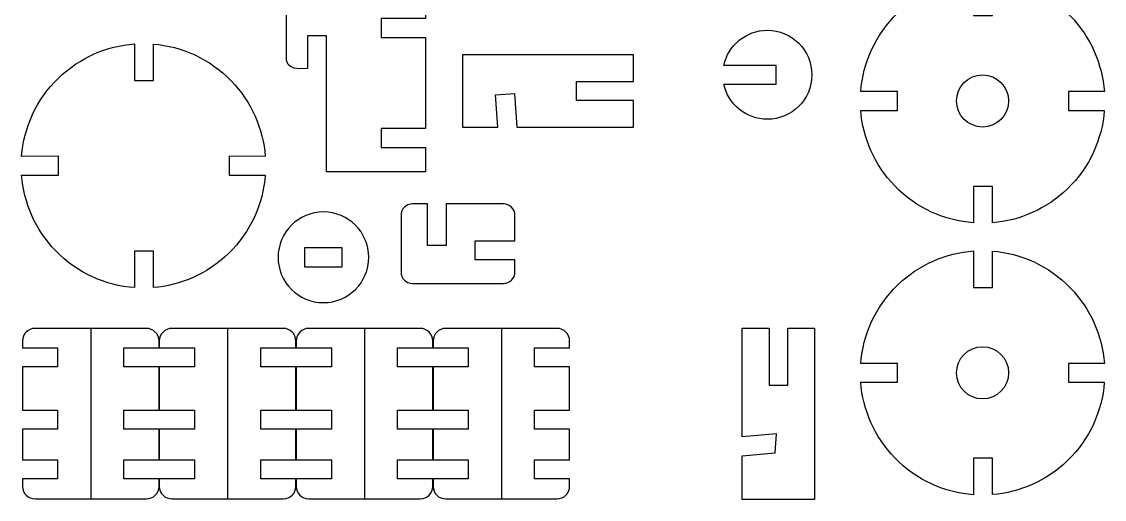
# Model space of a CAD drawing. Extents: x -1.13 to 5.64, y -3.97 to 4.46.
# Drawn here: x -1.11 to 5.64, y -3.97 to -0.99 of the extents above; entities that cross this region are included whole.
import ezdxf

# ---------------------------------------------------------------- set-up
doc = ezdxf.new("R2010")
doc.units = 0
doc.header["$MEASUREMENT"] = 0
doc.layers.add('CAPA_1', color=7, linetype='CONTINUOUS')

msp = doc.modelspace()

# ---------------------------------------------------------------- linework, layer by layer
at = {"layer": 'CAPA_1', "color": 1}
for centre in [(4.884, -1.4856), (4.884, -3.1821)]:
    msp.add_ellipse(centre, major_axis=(0, 0.1627), ratio=1, dxfattribs=at)
for points, knots in [([(0.7894, -1.9269), (0.7894, -1.9269), (1.4075, -1.9269), (1.4075, -1.9269), (1.4075, -1.9269), (1.4075, -1.9269), (1.4075, -1.7759), (1.4075, -1.7759), (1.4075, -1.7759), (1.4075, -1.7759), (1.1297, -1.7759), (1.1297, -1.7759), (1.1297, -1.7759), (1.1297, -1.7759), (1.1297, -1.6577), (1.1297, -1.6577), (1.1297, -1.6577), (1.1297, -1.6577), (1.4075, -1.6577), (1.4075, -1.6577), (1.4075, -1.6577), (1.4075, -1.6577), (1.4075, -1.0901), (1.4075, -1.0901), (1.4075, -1.0901), (1.4075, -1.0901), (1.1297, -1.0901), (1.1297, -1.0901), (1.1297, -1.0901), (1.1297, -1.0901), (1.1297, -0.972), (1.1297, -0.972), (1.1297, -0.972), (1.1297, -0.972), (1.4075, -0.972), (1.4075, -0.972), (1.4075, -0.972), (1.4075, -0.972), (1.4075, -0.4043), (1.4075, -0.4043), (1.4075, -0.4043), (1.4075, -0.4043), (1.1297, -0.4043), (1.1297, -0.4043), (1.1297, -0.4043), (1.1297, -0.4043), (1.1297, -0.2862), (1.1297, -0.2862), (1.1297, -0.2862), (1.1297, -0.2862), (1.4075, -0.2862), (1.4075, -0.2862), (1.4075, -0.2862), (1.4075, -0.2862), (1.4075, -0.1352), (1.4075, -0.1352), (1.4075, -0.1352), (1.4075, -0.1352), (0.7894, -0.1352), (0.7894, -0.1352), (0.7894, -0.1352), (0.7894, -0.1352), (0.7894, -0.8479), (0.7894, -0.8479), (0.7894, -0.8479), (0.7894, -0.8479), (0.5403, -0.8479), (0.5403, -0.8479), (0.5403, -0.8479), (0.5403, -0.8479), (0.5403, -1.2203), (0.5403, -1.2203), (0.5403, -1.2203), (0.5403, -1.2203), (0.5228, -1.2984), (0.6713, -1.2836), (0.6713, -1.2836), (0.6713, -1.2836), (0.6713, -1.0788), (0.6713, -1.0788), (0.6713, -1.0788), (0.6713, -1.0788), (0.7894, -1.0788), (0.7894, -1.0788), (0.7894, -1.0788), (0.7894, -1.0788), (0.7894, -1.2787), (0.7894, -1.2787), (0.7894, -1.2787), (0.7894, -1.2787), (0.7894, -1.6968), (0.7894, -1.6968), (0.7894, -1.6968), (0.7894, -1.6968), (0.7894, -1.9269), (0.7894, -1.9269)], [0, 0, 0, 0, 0.041667, 0.041667, 0.041667, 0.041667, 0.083333, 0.083333, 0.083333, 0.083333, 0.125, 0.125, 0.125, 0.125, 0.166667, 0.166667, 0.166667, 0.166667, 0.208333, 0.208333, 0.208333, 0.208333, 0.25, 0.25, 0.25, 0.25, 0.291667, 0.291667, 0.291667, 0.291667, 0.333333, 0.333333, 0.333333, 0.333333, 0.375, 0.375, 0.375, 0.375, 0.416667, 0.416667, 0.416667, 0.416667, 0.458333, 0.458333, 0.458333, 0.458333, 0.5, 0.5, 0.5, 0.5, 0.541667, 0.541667, 0.541667, 0.541667, 0.583333, 0.583333, 0.583333, 0.583333, 0.625, 0.625, 0.625, 0.625, 0.666667, 0.666667, 0.666667, 0.666667, 0.708333, 0.708333, 0.708333, 0.708333, 0.75, 0.75, 0.75, 0.75, 0.791667, 0.791667, 0.791667, 0.791667, 0.833333, 0.833333, 0.833333, 0.833333, 0.875, 0.875, 0.875, 0.875, 0.916667, 0.916667, 0.916667, 0.916667, 0.958333, 0.958333, 0.958333, 0.958333, 1, 1, 1, 1]), ([(5.4145, -2.0333), (5.5536, -1.8985), (5.6303, -1.7237), (5.6441, -1.5446), (5.6441, -1.5446), (5.6441, -1.5446), (5.4199, -1.5445), (5.4199, -1.5445), (5.4199, -1.5445), (5.4199, -1.5445), (5.4199, -1.4264), (5.4199, -1.4264), (5.4199, -1.4264), (5.4199, -1.4264), (5.6442, -1.4265), (5.6442, -1.4265), (5.6442, -1.4265), (5.631, -1.2555), (5.5603, -1.0879), (5.4317, -0.9551), (5.4317, -0.9551), (5.2976, -0.8167), (5.1238, -0.74), (4.9457, -0.7256), (4.9457, -0.7256), (4.9457, -0.7256), (4.9459, -0.9523), (4.9459, -0.9523), (4.9459, -0.9523), (4.9459, -0.9523), (4.8278, -0.9524), (4.8278, -0.9524), (4.8278, -0.9524), (4.8278, -0.9524), (4.8276, -0.7252), (4.8276, -0.7252), (4.8276, -0.7252), (4.6557, -0.7379), (4.487, -0.8085), (4.3535, -0.9379), (4.3535, -0.9379), (4.2144, -1.0726), (4.1377, -1.2475), (4.1238, -1.4265), (4.1238, -1.4265), (4.1238, -1.4265), (4.3534, -1.4264), (4.3534, -1.4264), (4.3534, -1.4264), (4.3534, -1.4264), (4.3535, -1.5445), (4.3535, -1.5445), (4.3535, -1.5445), (4.3535, -1.5445), (4.1238, -1.5446), (4.1238, -1.5446), (4.1238, -1.5446), (4.137, -1.7156), (4.2076, -1.8832), (4.3363, -2.0161), (4.3363, -2.0161), (4.4717, -2.1559), (4.6477, -2.2327), (4.8276, -2.246), (4.8276, -2.246), (4.8276, -2.246), (4.8278, -2.0188), (4.8278, -2.0188), (4.8278, -2.0188), (4.8278, -2.0188), (4.9459, -2.0188), (4.9459, -2.0188), (4.9459, -2.0188), (4.9459, -2.0188), (4.9457, -2.2456), (4.9457, -2.2456), (4.9457, -2.2456), (5.1158, -2.2319), (5.2823, -2.1613), (5.4145, -2.0333)], [0, 0, 0, 0, 0.05, 0.05, 0.05, 0.05, 0.1, 0.1, 0.1, 0.1, 0.15, 0.15, 0.15, 0.15, 0.2, 0.2, 0.2, 0.2, 0.25, 0.25, 0.25, 0.25, 0.3, 0.3, 0.3, 0.3, 0.35, 0.35, 0.35, 0.35, 0.4, 0.4, 0.4, 0.4, 0.45, 0.45, 0.45, 0.45, 0.5, 0.5, 0.5, 0.5, 0.55, 0.55, 0.55, 0.55, 0.6, 0.6, 0.6, 0.6, 0.65, 0.65, 0.65, 0.65, 0.7, 0.7, 0.7, 0.7, 0.75, 0.75, 0.75, 0.75, 0.8, 0.8, 0.8, 0.8, 0.85, 0.85, 0.85, 0.85, 0.9, 0.9, 0.9, 0.9, 0.95, 0.95, 0.95, 0.95, 1, 1, 1, 1]), ([(3.5407, -1.0446), (3.4075, -1.0446), (3.2963, -1.1383), (3.2692, -1.2633), (3.2692, -1.2633), (3.2692, -1.2633), (3.5962, -1.2633), (3.5962, -1.2633), (3.5962, -1.2633), (3.5962, -1.2633), (3.5962, -1.3814), (3.5962, -1.3814), (3.5962, -1.3814), (3.5962, -1.3814), (3.2692, -1.3814), (3.2692, -1.3814), (3.2692, -1.3814), (3.2963, -1.5065), (3.4075, -1.6002), (3.5407, -1.6002), (3.5407, -1.6002), (3.6941, -1.6002), (3.8185, -1.4758), (3.8185, -1.3224), (3.8185, -1.3224), (3.8185, -1.169), (3.6941, -1.0446), (3.5407, -1.0446)], [0, 0, 0, 0, 0.142857, 0.142857, 0.142857, 0.142857, 0.285714, 0.285714, 0.285714, 0.285714, 0.428571, 0.428571, 0.428571, 0.428571, 0.571429, 0.571429, 0.571429, 0.571429, 0.714286, 0.714286, 0.714286, 0.714286, 0.857143, 0.857143, 0.857143, 0.857143, 1, 1, 1, 1]), ([(0.1771, -2.438), (0.3162, -2.3032), (0.3929, -2.1283), (0.4067, -1.9493), (0.4067, -1.9493), (0.4067, -1.9493), (0.1824, -1.9492), (0.1824, -1.9492), (0.1824, -1.9492), (0.1824, -1.9492), (0.1825, -1.8311), (0.1825, -1.8311), (0.1825, -1.8311), (0.1825, -1.8311), (0.4068, -1.8312), (0.4068, -1.8312), (0.4068, -1.8312), (0.3936, -1.6602), (0.3229, -1.4926), (0.1943, -1.3598), (0.1943, -1.3598), (0.0602, -1.2214), (-0.1136, -1.1447), (-0.2917, -1.1303), (-0.2917, -1.1303), (-0.2917, -1.1303), (-0.2915, -1.357), (-0.2915, -1.357), (-0.2915, -1.357), (-0.2915, -1.357), (-0.4097, -1.3571), (-0.4097, -1.3571), (-0.4097, -1.3571), (-0.4097, -1.3571), (-0.4098, -1.1299), (-0.4098, -1.1299), (-0.4098, -1.1299), (-0.5817, -1.1425), (-0.7504, -1.2132), (-0.8839, -1.3426), (-0.8839, -1.3426), (-1.023, -1.4773), (-1.0997, -1.6522), (-1.1136, -1.8312), (-1.1136, -1.8312), (-1.1136, -1.8312), (-0.884, -1.8311), (-0.884, -1.8311), (-0.884, -1.8311), (-0.884, -1.8311), (-0.8839, -1.9492), (-0.8839, -1.9492), (-0.8839, -1.9492), (-0.8839, -1.9492), (-1.1136, -1.9493), (-1.1136, -1.9493), (-1.1136, -1.9493), (-1.1004, -2.1203), (-1.0298, -2.2879), (-0.9011, -2.4208), (-0.9011, -2.4208), (-0.7657, -2.5606), (-0.5897, -2.6374), (-0.4098, -2.6506), (-0.4098, -2.6506), (-0.4098, -2.6506), (-0.4097, -2.4234), (-0.4097, -2.4234), (-0.4097, -2.4234), (-0.4097, -2.4234), (-0.2915, -2.4235), (-0.2915, -2.4235), (-0.2915, -2.4235), (-0.2915, -2.4235), (-0.2917, -2.6503), (-0.2917, -2.6503), (-0.2917, -2.6503), (-0.1216, -2.6366), (0.0449, -2.566), (0.1771, -2.438)], [0, 0, 0, 0, 0.05, 0.05, 0.05, 0.05, 0.1, 0.1, 0.1, 0.1, 0.15, 0.15, 0.15, 0.15, 0.2, 0.2, 0.2, 0.2, 0.25, 0.25, 0.25, 0.25, 0.3, 0.3, 0.3, 0.3, 0.35, 0.35, 0.35, 0.35, 0.4, 0.4, 0.4, 0.4, 0.45, 0.45, 0.45, 0.45, 0.5, 0.5, 0.5, 0.5, 0.55, 0.55, 0.55, 0.55, 0.6, 0.6, 0.6, 0.6, 0.65, 0.65, 0.65, 0.65, 0.7, 0.7, 0.7, 0.7, 0.75, 0.75, 0.75, 0.75, 0.8, 0.8, 0.8, 0.8, 0.85, 0.85, 0.85, 0.85, 0.9, 0.9, 0.9, 0.9, 0.95, 0.95, 0.95, 0.95, 1, 1, 1, 1]), ([(1.6381, -1.198), (1.6381, -1.198), (2.7058, -1.198), (2.7058, -1.198), (2.7058, -1.198), (2.7058, -1.198), (2.7058, -1.3646), (2.7058, -1.3646), (2.7058, -1.3646), (2.7058, -1.3646), (2.3499, -1.3646), (2.3499, -1.3646), (2.3499, -1.3646), (2.3499, -1.3646), (2.3499, -1.4827), (2.3499, -1.4827), (2.3499, -1.4827), (2.3499, -1.4827), (2.7058, -1.4827), (2.7058, -1.4827), (2.7058, -1.4827), (2.7058, -1.4827), (2.7058, -1.6494), (2.7058, -1.6494), (2.7058, -1.6494), (2.7058, -1.6494), (1.9764, -1.6494), (1.9764, -1.6494), (1.9764, -1.6494), (1.9764, -1.6494), (1.9629, -1.4388), (1.9629, -1.4388), (1.9629, -1.4388), (1.9629, -1.4388), (1.845, -1.4464), (1.845, -1.4464), (1.845, -1.4464), (1.845, -1.4464), (1.8581, -1.6494), (1.8581, -1.6494), (1.8581, -1.6494), (1.8581, -1.6494), (1.6381, -1.6494), (1.6381, -1.6494), (1.6381, -1.6494), (1.6381, -1.6494), (1.6381, -1.198), (1.6381, -1.198)], [0, 0, 0, 0, 0.083333, 0.083333, 0.083333, 0.083333, 0.166667, 0.166667, 0.166667, 0.166667, 0.25, 0.25, 0.25, 0.25, 0.333333, 0.333333, 0.333333, 0.333333, 0.416667, 0.416667, 0.416667, 0.416667, 0.5, 0.5, 0.5, 0.5, 0.583333, 0.583333, 0.583333, 0.583333, 0.666667, 0.666667, 0.666667, 0.666667, 0.75, 0.75, 0.75, 0.75, 0.833333, 0.833333, 0.833333, 0.833333, 0.916667, 0.916667, 0.916667, 0.916667, 1, 1, 1, 1]), ([(1.3253, -2.1283), (1.3253, -2.1283), (1.4189, -2.1283), (1.4189, -2.1283), (1.4189, -2.1283), (1.4189, -2.1283), (1.4189, -2.3878), (1.4189, -2.3878), (1.4189, -2.3878), (1.4189, -2.3878), (1.537, -2.3878), (1.537, -2.3878), (1.537, -2.3878), (1.537, -2.3878), (1.537, -2.1283), (1.537, -2.1283), (1.537, -2.1283), (1.537, -2.1283), (1.8945, -2.1283), (1.8945, -2.1283), (1.8945, -2.1283), (1.9334, -2.1283), (1.9653, -2.1602), (1.9653, -2.1992), (1.9653, -2.1992), (1.9653, -2.1992), (1.9653, -2.3583), (1.9653, -2.3583), (1.9653, -2.3583), (1.9653, -2.3583), (1.7172, -2.3583), (1.7172, -2.3583), (1.7172, -2.3583), (1.7172, -2.3583), (1.7172, -2.4764), (1.7172, -2.4764), (1.7172, -2.4764), (1.7172, -2.4764), (1.9653, -2.4764), (1.9653, -2.4764), (1.9653, -2.4764), (1.9653, -2.4764), (1.9653, -2.5531), (1.9653, -2.5531), (1.9653, -2.5531), (1.9653, -2.5921), (1.9334, -2.624), (1.8945, -2.624), (1.8945, -2.624), (1.8945, -2.624), (1.3253, -2.624), (1.3253, -2.624), (1.3253, -2.624), (1.2863, -2.624), (1.2544, -2.5921), (1.2544, -2.5531), (1.2544, -2.5531), (1.2544, -2.5531), (1.2544, -2.1992), (1.2544, -2.1992), (1.2544, -2.1992), (1.2544, -2.1602), (1.2863, -2.1283), (1.3253, -2.1283)], [0, 0, 0, 0, 0.0625, 0.0625, 0.0625, 0.0625, 0.125, 0.125, 0.125, 0.125, 0.1875, 0.1875, 0.1875, 0.1875, 0.25, 0.25, 0.25, 0.25, 0.3125, 0.3125, 0.3125, 0.3125, 0.375, 0.375, 0.375, 0.375, 0.4375, 0.4375, 0.4375, 0.4375, 0.5, 0.5, 0.5, 0.5, 0.5625, 0.5625, 0.5625, 0.5625, 0.625, 0.625, 0.625, 0.625, 0.6875, 0.6875, 0.6875, 0.6875, 0.75, 0.75, 0.75, 0.75, 0.8125, 0.8125, 0.8125, 0.8125, 0.875, 0.875, 0.875, 0.875, 0.9375, 0.9375, 0.9375, 0.9375, 1, 1, 1, 1]), ([(0.7699, -2.1783), (0.9261, -2.1783), (1.0528, -2.305), (1.0528, -2.4613), (1.0528, -2.4613), (1.0528, -2.6176), (0.9261, -2.7442), (0.7699, -2.7442), (0.7699, -2.7442), (0.6136, -2.7442), (0.4869, -2.6176), (0.4869, -2.4613), (0.4869, -2.4613), (0.4869, -2.305), (0.6136, -2.1783), (0.7699, -2.1783)], [0, 0, 0, 0, 0.25, 0.25, 0.25, 0.25, 0.5, 0.5, 0.5, 0.5, 0.75, 0.75, 0.75, 0.75, 1, 1, 1, 1]), ([(0.8879, -2.5203), (0.8879, -2.5203), (0.6518, -2.5203), (0.6518, -2.5203), (0.6518, -2.5203), (0.6518, -2.5203), (0.6518, -2.4022), (0.6518, -2.4022), (0.6518, -2.4022), (0.6518, -2.4022), (0.8879, -2.4022), (0.8879, -2.4022), (0.8879, -2.4022), (0.8879, -2.4022), (0.8879, -2.5203), (0.8879, -2.5203)], [0, 0, 0, 0, 0.25, 0.25, 0.25, 0.25, 0.5, 0.5, 0.5, 0.5, 0.75, 0.75, 0.75, 0.75, 1, 1, 1, 1]), ([(5.4145, -3.7298), (5.5536, -3.595), (5.6303, -3.4201), (5.6441, -3.2411), (5.6441, -3.2411), (5.6441, -3.2411), (5.4199, -3.241), (5.4199, -3.241), (5.4199, -3.241), (5.4199, -3.241), (5.4199, -3.1229), (5.4199, -3.1229), (5.4199, -3.1229), (5.4199, -3.1229), (5.6442, -3.123), (5.6442, -3.123), (5.6442, -3.123), (5.631, -2.952), (5.5603, -2.7844), (5.4317, -2.6516), (5.4317, -2.6516), (5.2976, -2.5132), (5.1238, -2.4365), (4.9457, -2.4221), (4.9457, -2.4221), (4.9457, -2.4221), (4.9459, -2.6488), (4.9459, -2.6488), (4.9459, -2.6488), (4.9459, -2.6488), (4.8278, -2.6489), (4.8278, -2.6489), (4.8278, -2.6489), (4.8278, -2.6489), (4.8276, -2.4217), (4.8276, -2.4217), (4.8276, -2.4217), (4.6557, -2.4343), (4.487, -2.505), (4.3535, -2.6344), (4.3535, -2.6344), (4.2144, -2.7691), (4.1377, -2.944), (4.1238, -3.123), (4.1238, -3.123), (4.1238, -3.123), (4.3534, -3.1229), (4.3534, -3.1229), (4.3534, -3.1229), (4.3534, -3.1229), (4.3535, -3.241), (4.3535, -3.241), (4.3535, -3.241), (4.3535, -3.241), (4.1238, -3.2411), (4.1238, -3.2411), (4.1238, -3.2411), (4.137, -3.4121), (4.2076, -3.5797), (4.3363, -3.7126), (4.3363, -3.7126), (4.4717, -3.8524), (4.6477, -3.9292), (4.8276, -3.9425), (4.8276, -3.9425), (4.8276, -3.9425), (4.8278, -3.7153), (4.8278, -3.7153), (4.8278, -3.7153), (4.8278, -3.7153), (4.9459, -3.7153), (4.9459, -3.7153), (4.9459, -3.7153), (4.9459, -3.7153), (4.9457, -3.9421), (4.9457, -3.9421), (4.9457, -3.9421), (5.1158, -3.9284), (5.2823, -3.8578), (5.4145, -3.7298)], [0, 0, 0, 0, 0.05, 0.05, 0.05, 0.05, 0.1, 0.1, 0.1, 0.1, 0.15, 0.15, 0.15, 0.15, 0.2, 0.2, 0.2, 0.2, 0.25, 0.25, 0.25, 0.25, 0.3, 0.3, 0.3, 0.3, 0.35, 0.35, 0.35, 0.35, 0.4, 0.4, 0.4, 0.4, 0.45, 0.45, 0.45, 0.45, 0.5, 0.5, 0.5, 0.5, 0.55, 0.55, 0.55, 0.55, 0.6, 0.6, 0.6, 0.6, 0.65, 0.65, 0.65, 0.65, 0.7, 0.7, 0.7, 0.7, 0.75, 0.75, 0.75, 0.75, 0.8, 0.8, 0.8, 0.8, 0.85, 0.85, 0.85, 0.85, 0.9, 0.9, 0.9, 0.9, 0.95, 0.95, 0.95, 0.95, 1, 1, 1, 1]), ([(-1.0298, -2.9045), (-1.0298, -2.9045), (-0.3349, -2.9045), (-0.3349, -2.9045), (-0.3349, -2.9045), (-0.2916, -2.9045), (-0.2561, -2.94), (-0.2561, -2.9833), (-0.2561, -2.9833), (-0.2561, -2.9833), (-0.2561, -3.0269), (-0.2561, -3.0269), (-0.2561, -3.0269), (-0.2561, -3.0269), (-0.4753, -3.0269), (-0.4753, -3.0269), (-0.4753, -3.0269), (-0.4753, -3.0269), (-0.4753, -3.145), (-0.4753, -3.145), (-0.4753, -3.145), (-0.4753, -3.145), (-0.2561, -3.145), (-0.2561, -3.145), (-0.2561, -3.145), (-0.2561, -3.145), (-0.2561, -3.415), (-0.2561, -3.415), (-0.2561, -3.415), (-0.2561, -3.415), (-0.4753, -3.415), (-0.4753, -3.415), (-0.4753, -3.415), (-0.4753, -3.415), (-0.4753, -3.5331), (-0.4753, -3.5331), (-0.4753, -3.5331), (-0.4753, -3.5331), (-0.2561, -3.5331), (-0.2561, -3.5331), (-0.2561, -3.5331), (-0.2561, -3.5331), (-0.2561, -3.7257), (-0.2561, -3.7257), (-0.2561, -3.7257), (-0.2561, -3.7257), (-0.4753, -3.7257), (-0.4753, -3.7257), (-0.4753, -3.7257), (-0.4753, -3.7257), (-0.4753, -3.8438), (-0.4753, -3.8438), (-0.4753, -3.8438), (-0.4753, -3.8438), (-0.2561, -3.8438), (-0.2561, -3.8438), (-0.2561, -3.8438), (-0.2561, -3.8438), (-0.2561, -3.89), (-0.2561, -3.89), (-0.2561, -3.89), (-0.2561, -3.9334), (-0.2916, -3.9688), (-0.3349, -3.9688), (-0.3349, -3.9688), (-0.3349, -3.9688), (-1.0298, -3.9688), (-1.0298, -3.9688), (-1.0298, -3.9688), (-1.0731, -3.9688), (-1.1086, -3.9334), (-1.1086, -3.89), (-1.1086, -3.89), (-1.1086, -3.89), (-1.1086, -3.8438), (-1.1086, -3.8438), (-1.1086, -3.8438), (-1.1086, -3.8438), (-0.8894, -3.8438), (-0.8894, -3.8438), (-0.8894, -3.8438), (-0.8894, -3.8438), (-0.8894, -3.7257), (-0.8894, -3.7257), (-0.8894, -3.7257), (-0.8894, -3.7257), (-1.1086, -3.7257), (-1.1086, -3.7257), (-1.1086, -3.7257), (-1.1086, -3.7257), (-1.1086, -3.5331), (-1.1086, -3.5331), (-1.1086, -3.5331), (-1.1086, -3.5331), (-0.8894, -3.5331), (-0.8894, -3.5331), (-0.8894, -3.5331), (-0.8894, -3.5331), (-0.8894, -3.415), (-0.8894, -3.415), (-0.8894, -3.415), (-0.8894, -3.415), (-1.1086, -3.415), (-1.1086, -3.415), (-1.1086, -3.415), (-1.1086, -3.415), (-1.1086, -3.145), (-1.1086, -3.145), (-1.1086, -3.145), (-1.1086, -3.145), (-0.8894, -3.145), (-0.8894, -3.145), (-0.8894, -3.145), (-0.8894, -3.145), (-0.8894, -3.0269), (-0.8894, -3.0269), (-0.8894, -3.0269), (-0.8894, -3.0269), (-1.1086, -3.0269), (-1.1086, -3.0269), (-1.1086, -3.0269), (-1.1086, -3.0269), (-1.1086, -2.9833), (-1.1086, -2.9833), (-1.1086, -2.9833), (-1.1086, -2.94), (-1.0731, -2.9045), (-1.0298, -2.9045)], [0, 0, 0, 0, 0.03125, 0.03125, 0.03125, 0.03125, 0.0625, 0.0625, 0.0625, 0.0625, 0.09375, 0.09375, 0.09375, 0.09375, 0.125, 0.125, 0.125, 0.125, 0.15625, 0.15625, 0.15625, 0.15625, 0.1875, 0.1875, 0.1875, 0.1875, 0.21875, 0.21875, 0.21875, 0.21875, 0.25, 0.25, 0.25, 0.25, 0.28125, 0.28125, 0.28125, 0.28125, 0.3125, 0.3125, 0.3125, 0.3125, 0.34375, 0.34375, 0.34375, 0.34375, 0.375, 0.375, 0.375, 0.375, 0.40625, 0.40625, 0.40625, 0.40625, 0.4375, 0.4375, 0.4375, 0.4375, 0.46875, 0.46875, 0.46875, 0.46875, 0.5, 0.5, 0.5, 0.5, 0.53125, 0.53125, 0.53125, 0.53125, 0.5625, 0.5625, 0.5625, 0.5625, 0.59375, 0.59375, 0.59375, 0.59375, 0.625, 0.625, 0.625, 0.625, 0.65625, 0.65625, 0.65625, 0.65625, 0.6875, 0.6875, 0.6875, 0.6875, 0.71875, 0.71875, 0.71875, 0.71875, 0.75, 0.75, 0.75, 0.75, 0.78125, 0.78125, 0.78125, 0.78125, 0.8125, 0.8125, 0.8125, 0.8125, 0.84375, 0.84375, 0.84375, 0.84375, 0.875, 0.875, 0.875, 0.875, 0.90625, 0.90625, 0.90625, 0.90625, 0.9375, 0.9375, 0.9375, 0.9375, 0.96875, 0.96875, 0.96875, 0.96875, 1, 1, 1, 1]), ([(-0.1755, -2.9045), (-0.1755, -2.9045), (0.5194, -2.9045), (0.5194, -2.9045), (0.5194, -2.9045), (0.5627, -2.9045), (0.5982, -2.94), (0.5982, -2.9833), (0.5982, -2.9833), (0.5982, -2.9833), (0.5982, -3.0269), (0.5982, -3.0269), (0.5982, -3.0269), (0.5982, -3.0269), (0.379, -3.0269), (0.379, -3.0269), (0.379, -3.0269), (0.379, -3.0269), (0.379, -3.145), (0.379, -3.145), (0.379, -3.145), (0.379, -3.145), (0.5982, -3.145), (0.5982, -3.145), (0.5982, -3.145), (0.5982, -3.145), (0.5982, -3.415), (0.5982, -3.415), (0.5982, -3.415), (0.5982, -3.415), (0.379, -3.415), (0.379, -3.415), (0.379, -3.415), (0.379, -3.415), (0.379, -3.5331), (0.379, -3.5331), (0.379, -3.5331), (0.379, -3.5331), (0.5982, -3.5331), (0.5982, -3.5331), (0.5982, -3.5331), (0.5982, -3.5331), (0.5982, -3.7257), (0.5982, -3.7257), (0.5982, -3.7257), (0.5982, -3.7257), (0.379, -3.7257), (0.379, -3.7257), (0.379, -3.7257), (0.379, -3.7257), (0.379, -3.8438), (0.379, -3.8438), (0.379, -3.8438), (0.379, -3.8438), (0.5982, -3.8438), (0.5982, -3.8438), (0.5982, -3.8438), (0.5982, -3.8438), (0.5982, -3.89), (0.5982, -3.89), (0.5982, -3.89), (0.5982, -3.9334), (0.5627, -3.9688), (0.5194, -3.9688), (0.5194, -3.9688), (0.5194, -3.9688), (-0.1755, -3.9688), (-0.1755, -3.9688), (-0.1755, -3.9688), (-0.2188, -3.9688), (-0.2543, -3.9334), (-0.2543, -3.89), (-0.2543, -3.89), (-0.2543, -3.89), (-0.2543, -3.8438), (-0.2543, -3.8438), (-0.2543, -3.8438), (-0.2543, -3.8438), (-0.0351, -3.8438), (-0.0351, -3.8438), (-0.0351, -3.8438), (-0.0351, -3.8438), (-0.0351, -3.7257), (-0.0351, -3.7257), (-0.0351, -3.7257), (-0.0351, -3.7257), (-0.2543, -3.7257), (-0.2543, -3.7257), (-0.2543, -3.7257), (-0.2543, -3.7257), (-0.2543, -3.5331), (-0.2543, -3.5331), (-0.2543, -3.5331), (-0.2543, -3.5331), (-0.0351, -3.5331), (-0.0351, -3.5331), (-0.0351, -3.5331), (-0.0351, -3.5331), (-0.0351, -3.415), (-0.0351, -3.415), (-0.0351, -3.415), (-0.0351, -3.415), (-0.2543, -3.415), (-0.2543, -3.415), (-0.2543, -3.415), (-0.2543, -3.415), (-0.2543, -3.145), (-0.2543, -3.145), (-0.2543, -3.145), (-0.2543, -3.145), (-0.0351, -3.145), (-0.0351, -3.145), (-0.0351, -3.145), (-0.0351, -3.145), (-0.0351, -3.0269), (-0.0351, -3.0269), (-0.0351, -3.0269), (-0.0351, -3.0269), (-0.2543, -3.0269), (-0.2543, -3.0269), (-0.2543, -3.0269), (-0.2543, -3.0269), (-0.2543, -2.9833), (-0.2543, -2.9833), (-0.2543, -2.9833), (-0.2543, -2.94), (-0.2188, -2.9045), (-0.1755, -2.9045)], [0, 0, 0, 0, 0.03125, 0.03125, 0.03125, 0.03125, 0.0625, 0.0625, 0.0625, 0.0625, 0.09375, 0.09375, 0.09375, 0.09375, 0.125, 0.125, 0.125, 0.125, 0.15625, 0.15625, 0.15625, 0.15625, 0.1875, 0.1875, 0.1875, 0.1875, 0.21875, 0.21875, 0.21875, 0.21875, 0.25, 0.25, 0.25, 0.25, 0.28125, 0.28125, 0.28125, 0.28125, 0.3125, 0.3125, 0.3125, 0.3125, 0.34375, 0.34375, 0.34375, 0.34375, 0.375, 0.375, 0.375, 0.375, 0.40625, 0.40625, 0.40625, 0.40625, 0.4375, 0.4375, 0.4375, 0.4375, 0.46875, 0.46875, 0.46875, 0.46875, 0.5, 0.5, 0.5, 0.5, 0.53125, 0.53125, 0.53125, 0.53125, 0.5625, 0.5625, 0.5625, 0.5625, 0.59375, 0.59375, 0.59375, 0.59375, 0.625, 0.625, 0.625, 0.625, 0.65625, 0.65625, 0.65625, 0.65625, 0.6875, 0.6875, 0.6875, 0.6875, 0.71875, 0.71875, 0.71875, 0.71875, 0.75, 0.75, 0.75, 0.75, 0.78125, 0.78125, 0.78125, 0.78125, 0.8125, 0.8125, 0.8125, 0.8125, 0.84375, 0.84375, 0.84375, 0.84375, 0.875, 0.875, 0.875, 0.875, 0.90625, 0.90625, 0.90625, 0.90625, 0.9375, 0.9375, 0.9375, 0.9375, 0.96875, 0.96875, 0.96875, 0.96875, 1, 1, 1, 1]), ([(0.6788, -2.9045), (0.6788, -2.9045), (1.3738, -2.9045), (1.3738, -2.9045), (1.3738, -2.9045), (1.4171, -2.9045), (1.4525, -2.94), (1.4525, -2.9833), (1.4525, -2.9833), (1.4525, -2.9833), (1.4525, -3.0269), (1.4525, -3.0269), (1.4525, -3.0269), (1.4525, -3.0269), (1.2333, -3.0269), (1.2333, -3.0269), (1.2333, -3.0269), (1.2333, -3.0269), (1.2333, -3.145), (1.2333, -3.145), (1.2333, -3.145), (1.2333, -3.145), (1.4525, -3.145), (1.4525, -3.145), (1.4525, -3.145), (1.4525, -3.145), (1.4525, -3.415), (1.4525, -3.415), (1.4525, -3.415), (1.4525, -3.415), (1.2333, -3.415), (1.2333, -3.415), (1.2333, -3.415), (1.2333, -3.415), (1.2333, -3.5331), (1.2333, -3.5331), (1.2333, -3.5331), (1.2333, -3.5331), (1.4525, -3.5331), (1.4525, -3.5331), (1.4525, -3.5331), (1.4525, -3.5331), (1.4525, -3.7257), (1.4525, -3.7257), (1.4525, -3.7257), (1.4525, -3.7257), (1.2333, -3.7257), (1.2333, -3.7257), (1.2333, -3.7257), (1.2333, -3.7257), (1.2333, -3.8438), (1.2333, -3.8438), (1.2333, -3.8438), (1.2333, -3.8438), (1.4525, -3.8438), (1.4525, -3.8438), (1.4525, -3.8438), (1.4525, -3.8438), (1.4525, -3.89), (1.4525, -3.89), (1.4525, -3.89), (1.4525, -3.9334), (1.4171, -3.9688), (1.3738, -3.9688), (1.3738, -3.9688), (1.3738, -3.9688), (0.6788, -3.9688), (0.6788, -3.9688), (0.6788, -3.9688), (0.6355, -3.9688), (0.6001, -3.9334), (0.6001, -3.89), (0.6001, -3.89), (0.6001, -3.89), (0.6001, -3.8438), (0.6001, -3.8438), (0.6001, -3.8438), (0.6001, -3.8438), (0.8193, -3.8438), (0.8193, -3.8438), (0.8193, -3.8438), (0.8193, -3.8438), (0.8193, -3.7257), (0.8193, -3.7257), (0.8193, -3.7257), (0.8193, -3.7257), (0.6001, -3.7257), (0.6001, -3.7257), (0.6001, -3.7257), (0.6001, -3.7257), (0.6001, -3.5331), (0.6001, -3.5331), (0.6001, -3.5331), (0.6001, -3.5331), (0.8193, -3.5331), (0.8193, -3.5331), (0.8193, -3.5331), (0.8193, -3.5331), (0.8193, -3.415), (0.8193, -3.415), (0.8193, -3.415), (0.8193, -3.415), (0.6001, -3.415), (0.6001, -3.415), (0.6001, -3.415), (0.6001, -3.415), (0.6001, -3.145), (0.6001, -3.145), (0.6001, -3.145), (0.6001, -3.145), (0.8193, -3.145), (0.8193, -3.145), (0.8193, -3.145), (0.8193, -3.145), (0.8193, -3.0269), (0.8193, -3.0269), (0.8193, -3.0269), (0.8193, -3.0269), (0.6001, -3.0269), (0.6001, -3.0269), (0.6001, -3.0269), (0.6001, -3.0269), (0.6001, -2.9833), (0.6001, -2.9833), (0.6001, -2.9833), (0.6001, -2.94), (0.6355, -2.9045), (0.6788, -2.9045)], [0, 0, 0, 0, 0.03125, 0.03125, 0.03125, 0.03125, 0.0625, 0.0625, 0.0625, 0.0625, 0.09375, 0.09375, 0.09375, 0.09375, 0.125, 0.125, 0.125, 0.125, 0.15625, 0.15625, 0.15625, 0.15625, 0.1875, 0.1875, 0.1875, 0.1875, 0.21875, 0.21875, 0.21875, 0.21875, 0.25, 0.25, 0.25, 0.25, 0.28125, 0.28125, 0.28125, 0.28125, 0.3125, 0.3125, 0.3125, 0.3125, 0.34375, 0.34375, 0.34375, 0.34375, 0.375, 0.375, 0.375, 0.375, 0.40625, 0.40625, 0.40625, 0.40625, 0.4375, 0.4375, 0.4375, 0.4375, 0.46875, 0.46875, 0.46875, 0.46875, 0.5, 0.5, 0.5, 0.5, 0.53125, 0.53125, 0.53125, 0.53125, 0.5625, 0.5625, 0.5625, 0.5625, 0.59375, 0.59375, 0.59375, 0.59375, 0.625, 0.625, 0.625, 0.625, 0.65625, 0.65625, 0.65625, 0.65625, 0.6875, 0.6875, 0.6875, 0.6875, 0.71875, 0.71875, 0.71875, 0.71875, 0.75, 0.75, 0.75, 0.75, 0.78125, 0.78125, 0.78125, 0.78125, 0.8125, 0.8125, 0.8125, 0.8125, 0.84375, 0.84375, 0.84375, 0.84375, 0.875, 0.875, 0.875, 0.875, 0.90625, 0.90625, 0.90625, 0.90625, 0.9375, 0.9375, 0.9375, 0.9375, 0.96875, 0.96875, 0.96875, 0.96875, 1, 1, 1, 1]), ([(1.5331, -2.9045), (1.5331, -2.9045), (2.2281, -2.9045), (2.2281, -2.9045), (2.2281, -2.9045), (2.2714, -2.9045), (2.3068, -2.94), (2.3068, -2.9833), (2.3068, -2.9833), (2.3068, -2.9833), (2.3068, -3.0269), (2.3068, -3.0269), (2.3068, -3.0269), (2.3068, -3.0269), (2.0877, -3.0269), (2.0877, -3.0269), (2.0877, -3.0269), (2.0877, -3.0269), (2.0877, -3.145), (2.0877, -3.145), (2.0877, -3.145), (2.0877, -3.145), (2.3068, -3.145), (2.3068, -3.145), (2.3068, -3.145), (2.3068, -3.145), (2.3068, -3.415), (2.3068, -3.415), (2.3068, -3.415), (2.3068, -3.415), (2.0877, -3.415), (2.0877, -3.415), (2.0877, -3.415), (2.0877, -3.415), (2.0877, -3.5331), (2.0877, -3.5331), (2.0877, -3.5331), (2.0877, -3.5331), (2.3068, -3.5331), (2.3068, -3.5331), (2.3068, -3.5331), (2.3068, -3.5331), (2.3068, -3.7257), (2.3068, -3.7257), (2.3068, -3.7257), (2.3068, -3.7257), (2.0877, -3.7257), (2.0877, -3.7257), (2.0877, -3.7257), (2.0877, -3.7257), (2.0877, -3.8438), (2.0877, -3.8438), (2.0877, -3.8438), (2.0877, -3.8438), (2.3068, -3.8438), (2.3068, -3.8438), (2.3068, -3.8438), (2.3068, -3.8438), (2.3068, -3.89), (2.3068, -3.89), (2.3068, -3.89), (2.3068, -3.9334), (2.2714, -3.9688), (2.2281, -3.9688), (2.2281, -3.9688), (2.2281, -3.9688), (1.5331, -3.9688), (1.5331, -3.9688), (1.5331, -3.9688), (1.4898, -3.9688), (1.4544, -3.9334), (1.4544, -3.89), (1.4544, -3.89), (1.4544, -3.89), (1.4544, -3.8438), (1.4544, -3.8438), (1.4544, -3.8438), (1.4544, -3.8438), (1.6736, -3.8438), (1.6736, -3.8438), (1.6736, -3.8438), (1.6736, -3.8438), (1.6736, -3.7257), (1.6736, -3.7257), (1.6736, -3.7257), (1.6736, -3.7257), (1.4544, -3.7257), (1.4544, -3.7257), (1.4544, -3.7257), (1.4544, -3.7257), (1.4544, -3.5331), (1.4544, -3.5331), (1.4544, -3.5331), (1.4544, -3.5331), (1.6736, -3.5331), (1.6736, -3.5331), (1.6736, -3.5331), (1.6736, -3.5331), (1.6736, -3.415), (1.6736, -3.415), (1.6736, -3.415), (1.6736, -3.415), (1.4544, -3.415), (1.4544, -3.415), (1.4544, -3.415), (1.4544, -3.415), (1.4544, -3.145), (1.4544, -3.145), (1.4544, -3.145), (1.4544, -3.145), (1.6736, -3.145), (1.6736, -3.145), (1.6736, -3.145), (1.6736, -3.145), (1.6736, -3.0269), (1.6736, -3.0269), (1.6736, -3.0269), (1.6736, -3.0269), (1.4544, -3.0269), (1.4544, -3.0269), (1.4544, -3.0269), (1.4544, -3.0269), (1.4544, -2.9833), (1.4544, -2.9833), (1.4544, -2.9833), (1.4544, -2.94), (1.4898, -2.9045), (1.5331, -2.9045)], [0, 0, 0, 0, 0.03125, 0.03125, 0.03125, 0.03125, 0.0625, 0.0625, 0.0625, 0.0625, 0.09375, 0.09375, 0.09375, 0.09375, 0.125, 0.125, 0.125, 0.125, 0.15625, 0.15625, 0.15625, 0.15625, 0.1875, 0.1875, 0.1875, 0.1875, 0.21875, 0.21875, 0.21875, 0.21875, 0.25, 0.25, 0.25, 0.25, 0.28125, 0.28125, 0.28125, 0.28125, 0.3125, 0.3125, 0.3125, 0.3125, 0.34375, 0.34375, 0.34375, 0.34375, 0.375, 0.375, 0.375, 0.375, 0.40625, 0.40625, 0.40625, 0.40625, 0.4375, 0.4375, 0.4375, 0.4375, 0.46875, 0.46875, 0.46875, 0.46875, 0.5, 0.5, 0.5, 0.5, 0.53125, 0.53125, 0.53125, 0.53125, 0.5625, 0.5625, 0.5625, 0.5625, 0.59375, 0.59375, 0.59375, 0.59375, 0.625, 0.625, 0.625, 0.625, 0.65625, 0.65625, 0.65625, 0.65625, 0.6875, 0.6875, 0.6875, 0.6875, 0.71875, 0.71875, 0.71875, 0.71875, 0.75, 0.75, 0.75, 0.75, 0.78125, 0.78125, 0.78125, 0.78125, 0.8125, 0.8125, 0.8125, 0.8125, 0.84375, 0.84375, 0.84375, 0.84375, 0.875, 0.875, 0.875, 0.875, 0.90625, 0.90625, 0.90625, 0.90625, 0.9375, 0.9375, 0.9375, 0.9375, 0.96875, 0.96875, 0.96875, 0.96875, 1, 1, 1, 1]), ([(3.836, -3.9714), (3.836, -3.9714), (3.836, -2.9037), (3.836, -2.9037), (3.836, -2.9037), (3.836, -2.9037), (3.6694, -2.9037), (3.6694, -2.9037), (3.6694, -2.9037), (3.6694, -2.9037), (3.6694, -3.2596), (3.6694, -3.2596), (3.6694, -3.2596), (3.6694, -3.2596), (3.5513, -3.2596), (3.5513, -3.2596), (3.5513, -3.2596), (3.5513, -3.2596), (3.5513, -2.9037), (3.5513, -2.9037), (3.5513, -2.9037), (3.5513, -2.9037), (3.3846, -2.9037), (3.3846, -2.9037), (3.3846, -2.9037), (3.3846, -2.9037), (3.3846, -3.581), (3.3846, -3.581), (3.3846, -3.581), (3.3846, -3.581), (3.5972, -3.5628), (3.5972, -3.5628), (3.5972, -3.5628), (3.5972, -3.5628), (3.5896, -3.6807), (3.5896, -3.6807), (3.5896, -3.6807), (3.5896, -3.6807), (3.3846, -3.6993), (3.3846, -3.6993), (3.3846, -3.6993), (3.3846, -3.6993), (3.3846, -3.9714), (3.3846, -3.9714), (3.3846, -3.9714), (3.3846, -3.9714), (3.836, -3.9714), (3.836, -3.9714)], [0, 0, 0, 0, 0.083333, 0.083333, 0.083333, 0.083333, 0.166667, 0.166667, 0.166667, 0.166667, 0.25, 0.25, 0.25, 0.25, 0.333333, 0.333333, 0.333333, 0.333333, 0.416667, 0.416667, 0.416667, 0.416667, 0.5, 0.5, 0.5, 0.5, 0.583333, 0.583333, 0.583333, 0.583333, 0.666667, 0.666667, 0.666667, 0.666667, 0.75, 0.75, 0.75, 0.75, 0.833333, 0.833333, 0.833333, 0.833333, 0.916667, 0.916667, 0.916667, 0.916667, 1, 1, 1, 1])]:
    msp.add_open_spline(points, degree=3, knots=knots, dxfattribs=at)
for points in [[(-0.6824, -2.9045), (-0.6824, -2.9045), (-0.6824, -3.9688), (-0.6824, -3.9688)], [(0.172, -2.9045), (0.172, -2.9045), (0.172, -3.9688), (0.172, -3.9688)], [(1.0263, -2.9045), (1.0263, -2.9045), (1.0263, -3.9688), (1.0263, -3.9688)], [(1.8806, -2.9045), (1.8806, -2.9045), (1.8806, -3.9688), (1.8806, -3.9688)]]:
    msp.add_open_spline(points, degree=3, dxfattribs=at)

doc.saveas('drawing.dxf')
